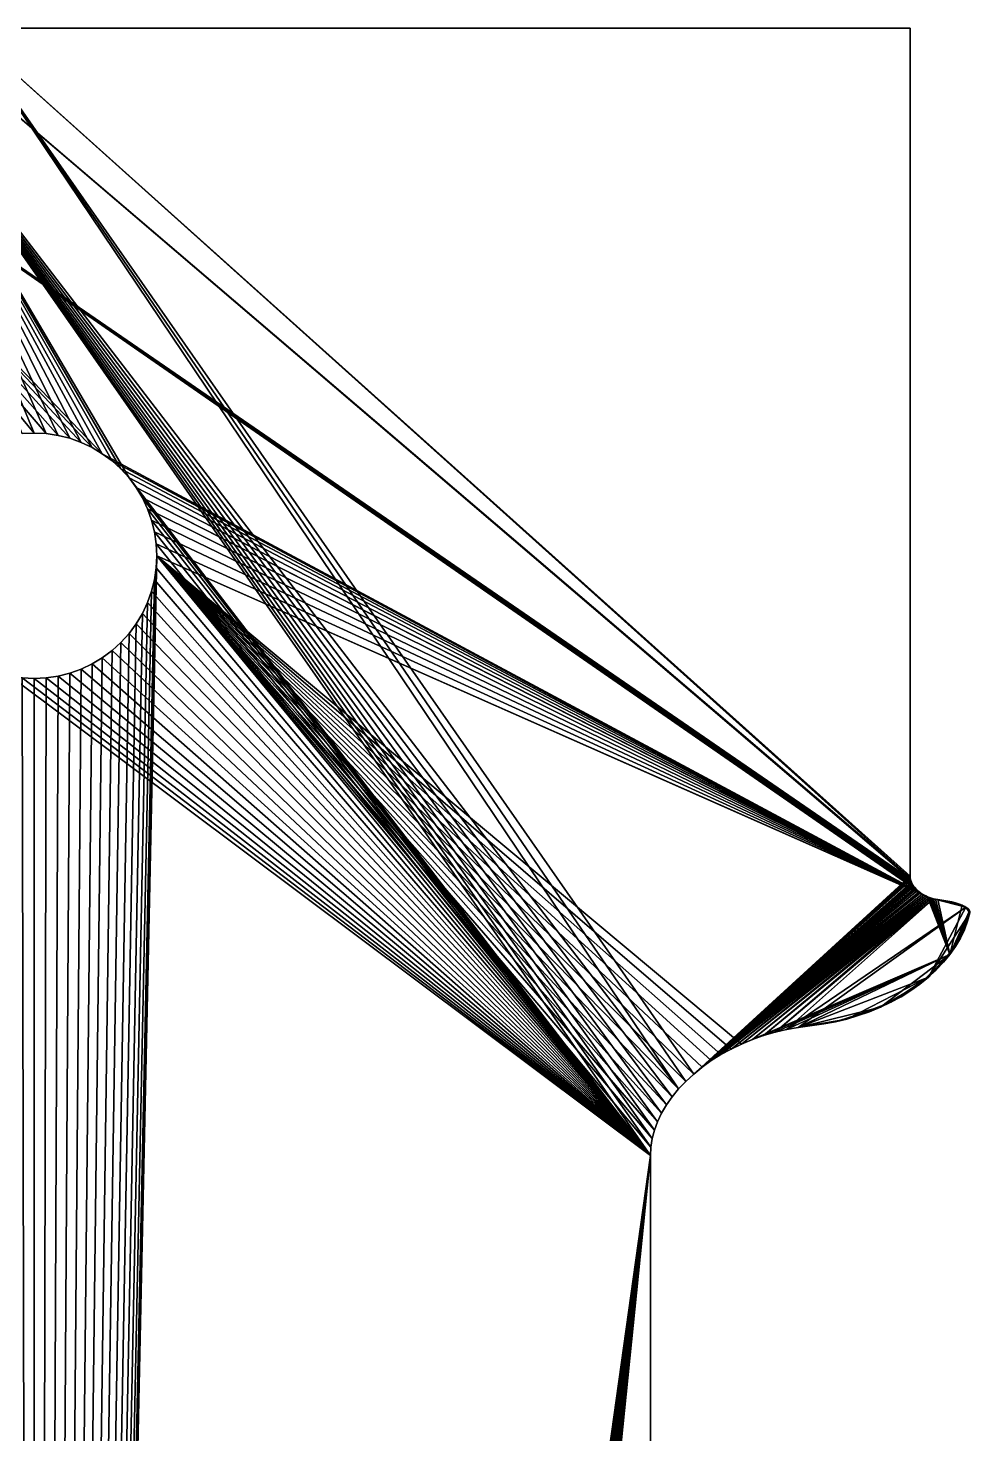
# Model space of a CAD drawing. Extents: x -56 to 56, y -42 to 42.
# Drawn here: x -49.77 to -38.27, y 25.21 to 42.4 of the extents above; entities that cross this region are included whole.
import ezdxf

# ---------------------------------------------------------------- set-up
doc = ezdxf.new("R2010")
doc.units = 0

msp = doc.modelspace()

# ---------------------------------------------------------------- linework, layer by layer
for points in [[(-38.991, 31.996, 16), (-51.139, 42.378, 16), (-53.352, 41.874, 16)], [(-51.718, 42.314, 13), (-50.554, 42.4, 13), (-41.826, 29.431, 13)], [(-51.718, 42.314, 13), (-41.826, 29.431, 13), (-41.904, 29.334, 13)], [(-51.718, 42.314, 13), (-41.904, 29.334, 13), (-41.974, 29.235, 13)], [(-51.718, 42.314, 13), (-41.974, 29.235, 13), (-42.033, 29.134, 13)], [(-51.718, 42.314, 13), (-42.033, 29.134, 13), (-42.082, 29.031, 13)], [(-51.718, 42.314, 13), (-42.082, 29.031, 13), (-42.121, 28.928, 13)], [(-51.718, 42.314, 13), (-42.121, 28.928, 13), (-42.148, 28.824, 13)], [(-51.718, 42.314, 13), (-42.148, 28.824, 13), (-42.165, 28.72, 13)], [(-51.718, 42.314, 13), (-42.165, 28.72, 13), (-42.17, 28.618, 13)], [(-49.7, 37.45, 13), (-49.847, 37.443, 13), (-51.718, 42.314, 13)], [(-49.553, 37.443, 13), (-49.7, 37.45, 13), (-51.718, 42.314, 13)], [(-49.407, 37.421, 13), (-49.553, 37.443, 13), (-51.718, 42.314, 13)], [(-49.265, 37.385, 13), (-49.407, 37.421, 13), (-51.718, 42.314, 13)], [(-49.126, 37.336, 13), (-49.265, 37.385, 13), (-51.718, 42.314, 13)], [(-48.993, 37.273, 13), (-49.126, 37.336, 13), (-51.718, 42.314, 13)], [(-48.867, 37.197, 13), (-48.993, 37.273, 13), (-51.718, 42.314, 13)], [(-48.748, 37.11, 13), (-48.867, 37.197, 13), (-51.718, 42.314, 13)], [(-48.639, 37.011, 13), (-48.748, 37.11, 13), (-51.718, 42.314, 13)], [(-48.54, 36.902, 13), (-48.639, 37.011, 13), (-51.718, 42.314, 13)], [(-48.54, 36.902, 13), (-51.718, 42.314, 13), (-42.17, 28.618, 13)], [(-38.994, 32.014, 16), (-50.554, 42.4, 16), (-51.139, 42.378, 16)], [(-38.991, 31.996, 16), (-38.994, 32.014, 16), (-51.139, 42.378, 16)], [(-38.995, 42.4, 13), (-50.554, 42.4, 13), (-50.554, 42.4, 16)], [(-38.995, 42.4, 13), (-50.554, 42.4, 16), (-38.995, 42.4, 16)], [(-50.554, 42.4, 13), (-38.995, 42.4, 13), (-38.995, 32.032, 13)], [(-50.554, 42.4, 13), (-38.995, 32.032, 13), (-41.641, 29.613, 13)], [(-50.554, 42.4, 13), (-41.641, 29.613, 13), (-41.738, 29.524, 13)], [(-50.554, 42.4, 13), (-41.738, 29.524, 13), (-41.826, 29.431, 13)], [(-38.995, 32.032, 16), (-38.995, 42.4, 16), (-50.554, 42.4, 16)], [(-38.994, 32.014, 16), (-38.995, 32.032, 16), (-50.554, 42.4, 16)], [(-38.995, 32.032, 16), (-38.995, 32.032, 13), (-38.995, 42.4, 13)], [(-38.995, 32.032, 16), (-38.995, 42.4, 13), (-38.995, 42.4, 16)], [(-38.986, 31.978, 16), (-38.991, 31.996, 16), (-53.352, 41.874, 16)], [(-38.98, 31.96, 16), (-38.986, 31.978, 16), (-53.352, 41.874, 16)], [(-38.972, 31.941, 16), (-38.98, 31.96, 16), (-53.352, 41.874, 16)], [(-53.352, 41.874, 16), (-49.847, 37.443, 16), (-49.7, 37.45, 16)], [(-38.962, 31.924, 16), (-38.972, 31.941, 16), (-53.352, 41.874, 16)], [(-38.95, 31.906, 16), (-38.962, 31.924, 16), (-53.352, 41.874, 16)], [(-53.352, 41.874, 16), (-49.7, 37.45, 16), (-49.553, 37.443, 16)], [(-53.352, 41.874, 16), (-49.553, 37.443, 16), (-49.407, 37.421, 16)], [(-38.936, 31.889, 16), (-38.95, 31.906, 16), (-53.352, 41.874, 16)], [(-38.922, 31.872, 16), (-38.936, 31.889, 16), (-53.352, 41.874, 16)], [(-53.352, 41.874, 16), (-49.407, 37.421, 16), (-49.265, 37.385, 16)], [(-53.352, 41.874, 16), (-49.265, 37.385, 16), (-49.126, 37.336, 16)], [(-38.905, 31.857, 16), (-38.922, 31.872, 16), (-53.352, 41.874, 16)], [(-38.887, 31.841, 16), (-38.905, 31.857, 16), (-53.352, 41.874, 16)], [(-53.352, 41.874, 16), (-49.126, 37.336, 16), (-48.993, 37.273, 16)], [(-53.352, 41.874, 16), (-48.993, 37.273, 16), (-48.867, 37.197, 16)], [(-38.868, 31.827, 16), (-38.887, 31.841, 16), (-53.352, 41.874, 16)], [(-38.868, 31.827, 16), (-53.352, 41.874, 16), (-48.867, 37.197, 16)], [(-56.15, 38.472, 16), (-49.847, -34.457, 16), (-49.7, -34.45, 16)], [(-50.947, 35.117, 16), (-56.15, 38.472, 16), (-49.7, -34.45, 16)], [(-49.7, 37.45, 13), (-49.7, 37.45, 16), (-49.847, 37.443, 16)], [(-49.7, 37.45, 13), (-49.847, 37.443, 16), (-49.847, 37.443, 13)], [(-49.7, 37.45, 16), (-49.7, 37.45, 13), (-49.553, 37.443, 13)], [(-49.7, 37.45, 16), (-49.553, 37.443, 13), (-49.553, 37.443, 16)], [(-49.553, 37.443, 16), (-49.553, 37.443, 13), (-49.407, 37.421, 13)], [(-49.553, 37.443, 16), (-49.407, 37.421, 13), (-49.407, 37.421, 16)], [(-49.407, 37.421, 16), (-49.407, 37.421, 13), (-49.265, 37.385, 13)], [(-49.407, 37.421, 16), (-49.265, 37.385, 13), (-49.265, 37.385, 16)], [(-49.265, 37.385, 16), (-49.265, 37.385, 13), (-49.126, 37.336, 13)], [(-49.265, 37.385, 16), (-49.126, 37.336, 13), (-49.126, 37.336, 16)], [(-49.126, 37.336, 16), (-49.126, 37.336, 13), (-48.993, 37.273, 13)], [(-49.126, 37.336, 16), (-48.993, 37.273, 13), (-48.993, 37.273, 16)], [(-48.993, 37.273, 16), (-48.993, 37.273, 13), (-48.867, 37.197, 13)], [(-48.993, 37.273, 16), (-48.867, 37.197, 13), (-48.867, 37.197, 16)], [(-48.867, 37.197, 16), (-48.867, 37.197, 13), (-48.748, 37.11, 13)], [(-48.867, 37.197, 16), (-48.748, 37.11, 13), (-48.748, 37.11, 16)], [(-38.868, 31.827, 16), (-48.867, 37.197, 16), (-48.748, 37.11, 16)], [(-48.748, 37.11, 16), (-48.748, 37.11, 13), (-48.639, 37.011, 13)], [(-48.748, 37.11, 16), (-48.639, 37.011, 13), (-48.639, 37.011, 16)], [(-38.848, 31.814, 16), (-38.868, 31.827, 16), (-48.748, 37.11, 16)], [(-38.848, 31.814, 16), (-48.748, 37.11, 16), (-48.639, 37.011, 16)], [(-48.639, 37.011, 16), (-48.639, 37.011, 13), (-48.54, 36.902, 13)], [(-48.639, 37.011, 16), (-48.54, 36.902, 13), (-48.54, 36.902, 16)], [(-38.827, 31.801, 16), (-38.848, 31.814, 16), (-48.639, 37.011, 16)], [(-38.827, 31.801, 16), (-48.639, 37.011, 16), (-48.54, 36.902, 16)], [(-48.54, 36.902, 16), (-48.54, 36.902, 13), (-48.453, 36.783, 13)], [(-48.54, 36.902, 16), (-48.453, 36.783, 13), (-48.453, 36.783, 16)], [(-48.453, 36.783, 13), (-48.54, 36.902, 13), (-42.17, 28.618, 13)], [(-38.827, 31.801, 16), (-48.54, 36.902, 16), (-48.453, 36.783, 16)], [(-48.453, 36.783, 16), (-48.453, 36.783, 13), (-48.377, 36.657, 13)], [(-48.453, 36.783, 16), (-48.377, 36.657, 13), (-48.377, 36.657, 16)], [(-48.377, 36.657, 13), (-48.453, 36.783, 13), (-42.17, 28.618, 13)], [(-38.827, 31.801, 16), (-48.453, 36.783, 16), (-48.377, 36.657, 16)], [(-48.377, 36.657, 16), (-48.377, 36.657, 13), (-48.314, 36.524, 13)], [(-48.377, 36.657, 16), (-48.314, 36.524, 13), (-48.314, 36.524, 16)], [(-48.314, 36.524, 13), (-48.377, 36.657, 13), (-42.17, 28.618, 13)], [(-38.805, 31.79, 16), (-38.827, 31.801, 16), (-48.377, 36.657, 16)], [(-38.805, 31.79, 16), (-48.377, 36.657, 16), (-48.314, 36.524, 16)], [(-48.314, 36.524, 16), (-48.314, 36.524, 13), (-48.265, 36.385, 13)], [(-48.314, 36.524, 16), (-48.265, 36.385, 13), (-48.265, 36.385, 16)], [(-48.265, 36.385, 13), (-48.314, 36.524, 13), (-42.17, 28.618, 13)], [(-38.805, 31.79, 16), (-48.314, 36.524, 16), (-48.265, 36.385, 16)], [(-48.265, 36.385, 16), (-48.265, 36.385, 13), (-48.229, 36.243, 13)], [(-48.265, 36.385, 16), (-48.229, 36.243, 13), (-48.229, 36.243, 16)], [(-48.229, 36.243, 13), (-48.265, 36.385, 13), (-42.17, 28.618, 13)], [(-38.805, 31.79, 16), (-48.265, 36.385, 16), (-48.229, 36.243, 16)], [(-48.229, 36.243, 16), (-48.229, 36.243, 13), (-48.207, 36.097, 13)], [(-48.229, 36.243, 16), (-48.207, 36.097, 13), (-48.207, 36.097, 16)], [(-48.207, 36.097, 13), (-48.229, 36.243, 13), (-42.17, 28.618, 13)], [(-38.805, 31.79, 16), (-48.229, 36.243, 16), (-48.207, 36.097, 16)], [(-48.207, 36.097, 16), (-48.207, 36.097, 13), (-48.2, 35.95, 13)], [(-48.207, 36.097, 16), (-48.2, 35.95, 13), (-48.2, 35.95, 16)], [(-48.2, 35.95, 13), (-48.207, 36.097, 13), (-42.17, 28.618, 13)], [(-38.805, 31.79, 16), (-48.207, 36.097, 16), (-48.2, 35.95, 16)], [(-48.2, 35.95, 16), (-48.207, 35.803, 16), (-49.7, -34.45, 16)], [(-42.17, 28.618, 16), (-48.2, 35.95, 16), (-49.7, -34.45, 16)], [(-48.2, 35.95, 16), (-48.2, 35.95, 13), (-48.207, 35.803, 13)], [(-48.2, 35.95, 16), (-48.207, 35.803, 13), (-48.207, 35.803, 16)], [(-48.207, 35.803, 13), (-48.2, 35.95, 13), (-42.17, 28.618, 13)], [(-38.782, 31.779, 16), (-38.805, 31.79, 16), (-48.2, 35.95, 16)], [(-41.056, 29.98, 16), (-38.782, 31.779, 16), (-48.2, 35.95, 16)], [(-41.184, 29.919, 16), (-41.056, 29.98, 16), (-48.2, 35.95, 16)], [(-41.308, 29.851, 16), (-41.184, 29.919, 16), (-48.2, 35.95, 16)], [(-41.426, 29.777, 16), (-41.308, 29.851, 16), (-48.2, 35.95, 16)], [(-41.537, 29.697, 16), (-41.426, 29.777, 16), (-48.2, 35.95, 16)], [(-41.641, 29.613, 16), (-41.537, 29.697, 16), (-48.2, 35.95, 16)], [(-41.738, 29.524, 16), (-41.641, 29.613, 16), (-48.2, 35.95, 16)], [(-41.826, 29.431, 16), (-41.738, 29.524, 16), (-48.2, 35.95, 16)], [(-41.904, 29.334, 16), (-41.826, 29.431, 16), (-48.2, 35.95, 16)], [(-41.974, 29.235, 16), (-41.904, 29.334, 16), (-48.2, 35.95, 16)], [(-42.033, 29.134, 16), (-41.974, 29.235, 16), (-48.2, 35.95, 16)], [(-42.082, 29.031, 16), (-42.033, 29.134, 16), (-48.2, 35.95, 16)], [(-42.121, 28.928, 16), (-42.082, 29.031, 16), (-48.2, 35.95, 16)], [(-42.148, 28.824, 16), (-42.121, 28.928, 16), (-48.2, 35.95, 16)], [(-42.165, 28.72, 16), (-42.148, 28.824, 16), (-48.2, 35.95, 16)], [(-42.17, 28.618, 16), (-42.165, 28.72, 16), (-48.2, 35.95, 16)], [(-48.207, 35.803, 16), (-48.229, 35.657, 16), (-49.7, -34.45, 16)], [(-48.207, 35.803, 16), (-48.207, 35.803, 13), (-48.229, 35.657, 13)], [(-48.207, 35.803, 16), (-48.229, 35.657, 13), (-48.229, 35.657, 16)], [(-48.229, 35.657, 13), (-48.207, 35.803, 13), (-42.17, 28.618, 13)], [(-48.229, 35.657, 16), (-48.265, 35.515, 16), (-49.7, -34.45, 16)], [(-48.229, 35.657, 16), (-48.229, 35.657, 13), (-48.265, 35.515, 13)], [(-48.229, 35.657, 16), (-48.265, 35.515, 13), (-48.265, 35.515, 16)], [(-48.265, 35.515, 13), (-48.229, 35.657, 13), (-42.17, 28.618, 13)], [(-48.265, 35.515, 16), (-48.314, 35.376, 16), (-49.7, -34.45, 16)], [(-48.265, 35.515, 16), (-48.265, 35.515, 13), (-48.314, 35.376, 13)], [(-48.265, 35.515, 16), (-48.314, 35.376, 13), (-48.314, 35.376, 16)], [(-48.314, 35.376, 13), (-48.265, 35.515, 13), (-42.17, 28.618, 13)], [(-48.314, 35.376, 16), (-48.377, 35.243, 16), (-49.7, -34.45, 16)], [(-48.377, 35.243, 16), (-48.453, 35.117, 16), (-49.7, -34.45, 16)], [(-48.377, 35.243, 16), (-48.377, 35.243, 13), (-48.453, 35.117, 13)], [(-48.377, 35.243, 16), (-48.453, 35.117, 13), (-48.453, 35.117, 16)], [(-48.453, 35.117, 13), (-48.377, 35.243, 13), (-42.17, 28.618, 13)], [(-48.314, 35.376, 16), (-48.314, 35.376, 13), (-48.377, 35.243, 13)], [(-48.314, 35.376, 16), (-48.377, 35.243, 13), (-48.377, 35.243, 16)], [(-48.377, 35.243, 13), (-48.314, 35.376, 13), (-42.17, 28.618, 13)], [(-50.859, 34.998, 16), (-50.947, 35.117, 16), (-49.7, -34.45, 16)], [(-48.453, 35.117, 16), (-48.54, 34.998, 16), (-49.7, -34.45, 16)], [(-48.453, 35.117, 16), (-48.453, 35.117, 13), (-48.54, 34.998, 13)], [(-48.453, 35.117, 16), (-48.54, 34.998, 13), (-48.54, 34.998, 16)], [(-48.54, 34.998, 13), (-48.453, 35.117, 13), (-42.17, 28.618, 13)], [(-50.761, 34.889, 16), (-50.859, 34.998, 16), (-49.7, -34.45, 16)], [(-50.652, 34.79, 16), (-50.761, 34.889, 16), (-49.7, -34.45, 16)], [(-48.54, 34.998, 16), (-48.639, 34.889, 16), (-49.7, -34.45, 16)], [(-48.639, 34.889, 16), (-48.748, 34.79, 16), (-49.7, -34.45, 16)], [(-48.639, 34.889, 16), (-48.639, 34.889, 13), (-48.748, 34.79, 13)], [(-48.639, 34.889, 16), (-48.748, 34.79, 13), (-48.748, 34.79, 16)], [(-48.748, 34.79, 13), (-48.639, 34.889, 13), (-42.17, 28.618, 13)], [(-48.54, 34.998, 16), (-48.54, 34.998, 13), (-48.639, 34.889, 13)], [(-48.54, 34.998, 16), (-48.639, 34.889, 13), (-48.639, 34.889, 16)], [(-48.639, 34.889, 13), (-48.54, 34.998, 13), (-42.17, 28.618, 13)], [(-50.533, 34.703, 16), (-50.652, 34.79, 16), (-49.7, -34.45, 16)], [(-48.748, 34.79, 16), (-48.867, 34.703, 16), (-49.7, -34.45, 16)], [(-48.748, 34.79, 16), (-48.748, 34.79, 13), (-48.867, 34.703, 13)], [(-48.748, 34.79, 16), (-48.867, 34.703, 13), (-48.867, 34.703, 16)], [(-48.867, 34.703, 13), (-48.748, 34.79, 13), (-42.17, 28.618, 13)], [(-50.407, 34.627, 16), (-50.533, 34.703, 16), (-49.7, -34.45, 16)], [(-50.274, 34.564, 16), (-50.407, 34.627, 16), (-49.7, -34.45, 16)], [(-50.135, 34.515, 16), (-50.274, 34.564, 16), (-49.7, -34.45, 16)], [(-48.867, 34.703, 16), (-48.993, 34.627, 16), (-49.7, -34.45, 16)], [(-48.993, 34.627, 16), (-49.126, 34.564, 16), (-49.7, -34.45, 16)], [(-49.126, 34.564, 16), (-49.265, 34.515, 16), (-49.7, -34.45, 16)], [(-49.126, 34.564, 16), (-49.126, 34.564, 13), (-49.265, 34.515, 13)], [(-49.126, 34.564, 16), (-49.265, 34.515, 13), (-49.265, 34.515, 16)], [(-49.265, 34.515, 13), (-49.126, 34.564, 13), (-42.17, 28.618, 13)], [(-48.993, 34.627, 16), (-48.993, 34.627, 13), (-49.126, 34.564, 13)], [(-48.993, 34.627, 16), (-49.126, 34.564, 13), (-49.126, 34.564, 16)], [(-49.126, 34.564, 13), (-48.993, 34.627, 13), (-42.17, 28.618, 13)], [(-48.867, 34.703, 16), (-48.867, 34.703, 13), (-48.993, 34.627, 13)], [(-48.867, 34.703, 16), (-48.993, 34.627, 13), (-48.993, 34.627, 16)], [(-48.993, 34.627, 13), (-48.867, 34.703, 13), (-42.17, 28.618, 13)], [(-49.993, 34.479, 13), (-42.17, 28.618, 13), (-51.193, -35.803, 13)], [(-49.993, 34.479, 16), (-50.135, 34.515, 16), (-49.7, -34.45, 16)], [(-49.993, 34.479, 13), (-49.847, 34.457, 13), (-42.17, 28.618, 13)], [(-49.847, 34.457, 16), (-49.993, 34.479, 16), (-49.7, -34.45, 16)], [(-49.7, 34.45, 16), (-49.7, 34.45, 13), (-49.847, 34.457, 13)], [(-49.7, 34.45, 16), (-49.847, 34.457, 13), (-49.847, 34.457, 16)], [(-49.847, 34.457, 13), (-49.7, 34.45, 13), (-42.17, 28.618, 13)], [(-49.7, 34.45, 16), (-49.847, 34.457, 16), (-49.7, -34.45, 16)], [(-49.265, 34.515, 16), (-49.407, 34.479, 16), (-49.7, -34.45, 16)], [(-49.407, 34.479, 16), (-49.553, 34.457, 16), (-49.7, -34.45, 16)], [(-49.553, 34.457, 16), (-49.553, 34.457, 13), (-49.7, 34.45, 13)], [(-49.553, 34.457, 16), (-49.7, 34.45, 13), (-49.7, 34.45, 16)], [(-49.7, 34.45, 13), (-49.553, 34.457, 13), (-42.17, 28.618, 13)], [(-49.553, 34.457, 16), (-49.7, 34.45, 16), (-49.7, -34.45, 16)], [(-49.407, 34.479, 16), (-49.407, 34.479, 13), (-49.553, 34.457, 13)], [(-49.407, 34.479, 16), (-49.553, 34.457, 13), (-49.553, 34.457, 16)], [(-49.553, 34.457, 13), (-49.407, 34.479, 13), (-42.17, 28.618, 13)], [(-49.265, 34.515, 16), (-49.265, 34.515, 13), (-49.407, 34.479, 13)], [(-49.265, 34.515, 16), (-49.407, 34.479, 13), (-49.407, 34.479, 16)], [(-49.407, 34.479, 13), (-49.265, 34.515, 13), (-42.17, 28.618, 13)], [(-38.995, 32.032, 13), (-38.994, 32.014, 13), (-41.641, 29.613, 13)], [(-38.994, 32.014, 13), (-38.991, 31.996, 13), (-41.641, 29.613, 13)], [(-38.991, 31.996, 13), (-38.986, 31.978, 13), (-41.641, 29.613, 13)], [(-38.986, 31.978, 13), (-38.98, 31.96, 13), (-41.641, 29.613, 13)], [(-38.995, 32.032, 13), (-38.995, 32.032, 16), (-38.994, 32.014, 16)], [(-38.995, 32.032, 13), (-38.994, 32.014, 16), (-38.994, 32.014, 13)], [(-38.991, 31.996, 16), (-38.991, 31.996, 13), (-38.994, 32.014, 13)], [(-38.991, 31.996, 16), (-38.994, 32.014, 13), (-38.994, 32.014, 16)], [(-38.986, 31.978, 16), (-38.986, 31.978, 13), (-38.991, 31.996, 13)], [(-38.986, 31.978, 16), (-38.991, 31.996, 13), (-38.991, 31.996, 16)], [(-38.98, 31.96, 16), (-38.98, 31.96, 13), (-38.986, 31.978, 13)], [(-38.98, 31.96, 16), (-38.986, 31.978, 13), (-38.986, 31.978, 16)], [(-38.98, 31.96, 13), (-38.972, 31.941, 13), (-41.641, 29.613, 13)], [(-38.972, 31.941, 13), (-38.962, 31.924, 13), (-41.641, 29.613, 13)], [(-38.962, 31.924, 13), (-38.95, 31.906, 13), (-41.641, 29.613, 13)], [(-38.95, 31.906, 13), (-38.936, 31.889, 13), (-41.641, 29.613, 13)], [(-38.936, 31.889, 13), (-38.922, 31.872, 13), (-41.641, 29.613, 13)], [(-38.922, 31.872, 13), (-41.537, 29.697, 13), (-41.641, 29.613, 13)], [(-38.922, 31.872, 13), (-38.905, 31.857, 13), (-41.537, 29.697, 13)], [(-38.905, 31.857, 13), (-38.887, 31.841, 13), (-41.537, 29.697, 13)], [(-38.887, 31.841, 13), (-38.868, 31.827, 13), (-41.537, 29.697, 13)], [(-38.868, 31.827, 13), (-41.426, 29.777, 13), (-41.537, 29.697, 13)], [(-38.868, 31.827, 13), (-38.848, 31.814, 13), (-41.426, 29.777, 13)], [(-38.848, 31.814, 13), (-41.308, 29.851, 13), (-41.426, 29.777, 13)], [(-38.848, 31.814, 13), (-38.827, 31.801, 13), (-41.308, 29.851, 13)], [(-38.827, 31.801, 13), (-41.184, 29.919, 13), (-41.308, 29.851, 13)], [(-38.827, 31.801, 13), (-38.805, 31.79, 13), (-41.184, 29.919, 13)], [(-38.972, 31.941, 16), (-38.972, 31.941, 13), (-38.98, 31.96, 13)], [(-38.972, 31.941, 16), (-38.98, 31.96, 13), (-38.98, 31.96, 16)], [(-38.962, 31.924, 16), (-38.962, 31.924, 13), (-38.972, 31.941, 13)], [(-38.962, 31.924, 16), (-38.972, 31.941, 13), (-38.972, 31.941, 16)], [(-38.95, 31.906, 16), (-38.95, 31.906, 13), (-38.962, 31.924, 13)], [(-38.95, 31.906, 16), (-38.962, 31.924, 13), (-38.962, 31.924, 16)], [(-38.936, 31.889, 16), (-38.936, 31.889, 13), (-38.95, 31.906, 13)], [(-38.936, 31.889, 16), (-38.95, 31.906, 13), (-38.95, 31.906, 16)], [(-38.922, 31.872, 16), (-38.922, 31.872, 13), (-38.936, 31.889, 13)], [(-38.922, 31.872, 16), (-38.936, 31.889, 13), (-38.936, 31.889, 16)], [(-38.905, 31.857, 16), (-38.905, 31.857, 13), (-38.922, 31.872, 13)], [(-38.905, 31.857, 16), (-38.922, 31.872, 13), (-38.922, 31.872, 16)], [(-38.887, 31.841, 16), (-38.887, 31.841, 13), (-38.905, 31.857, 13)], [(-38.887, 31.841, 16), (-38.905, 31.857, 13), (-38.905, 31.857, 16)], [(-38.868, 31.827, 16), (-38.868, 31.827, 13), (-38.887, 31.841, 13)], [(-38.868, 31.827, 16), (-38.887, 31.841, 13), (-38.887, 31.841, 16)], [(-38.848, 31.814, 13), (-38.868, 31.827, 13), (-38.868, 31.827, 16)], [(-38.848, 31.814, 13), (-38.868, 31.827, 16), (-38.848, 31.814, 16)], [(-38.827, 31.801, 13), (-38.848, 31.814, 13), (-38.848, 31.814, 16)], [(-38.827, 31.801, 13), (-38.848, 31.814, 16), (-38.827, 31.801, 16)], [(-38.805, 31.79, 13), (-38.827, 31.801, 13), (-38.827, 31.801, 16)], [(-38.805, 31.79, 13), (-38.827, 31.801, 16), (-38.805, 31.79, 16)], [(-38.805, 31.79, 13), (-41.056, 29.98, 13), (-41.184, 29.919, 13)], [(-38.805, 31.79, 13), (-38.782, 31.779, 13), (-41.056, 29.98, 13)], [(-38.782, 31.779, 13), (-38.51, 31.075, 13), (-41.056, 29.98, 13)], [(-41.056, 29.98, 16), (-40.922, 30.035, 16), (-38.782, 31.779, 16)], [(-40.922, 30.035, 16), (-38.758, 31.77, 16), (-38.782, 31.779, 16)], [(-40.922, 30.035, 16), (-40.786, 30.083, 16), (-38.758, 31.77, 16)], [(-40.786, 30.083, 16), (-38.734, 31.762, 16), (-38.758, 31.77, 16)], [(-40.786, 30.083, 16), (-40.647, 30.124, 16), (-38.734, 31.762, 16)], [(-40.647, 30.124, 16), (-38.709, 31.755, 16), (-38.734, 31.762, 16)], [(-40.647, 30.124, 16), (-40.506, 30.157, 16), (-38.709, 31.755, 16)], [(-40.506, 30.157, 16), (-38.315, 31.652, 16), (-38.709, 31.755, 16)], [(-40.506, 30.157, 16), (-40.364, 30.182, 16), (-38.315, 31.652, 16)], [(-40.364, 30.182, 16), (-38.773, 30.797, 16), (-38.315, 31.652, 16)], [(-38.782, 31.779, 13), (-38.805, 31.79, 13), (-38.805, 31.79, 16)], [(-38.782, 31.779, 13), (-38.805, 31.79, 16), (-38.782, 31.779, 16)], [(-38.758, 31.77, 13), (-38.782, 31.779, 13), (-38.782, 31.779, 16)], [(-38.758, 31.77, 13), (-38.782, 31.779, 16), (-38.758, 31.77, 16)], [(-38.782, 31.779, 13), (-38.758, 31.77, 13), (-38.51, 31.075, 13)], [(-38.773, 30.797, 16), (-38.266, 31.586, 16), (-38.315, 31.652, 16)], [(-38.734, 31.762, 13), (-38.758, 31.77, 13), (-38.758, 31.77, 16)], [(-38.734, 31.762, 13), (-38.758, 31.77, 16), (-38.734, 31.762, 16)], [(-38.758, 31.77, 13), (-38.734, 31.762, 13), (-38.51, 31.075, 13)], [(-38.709, 31.755, 13), (-38.734, 31.762, 13), (-38.734, 31.762, 16)], [(-38.709, 31.755, 13), (-38.734, 31.762, 16), (-38.709, 31.755, 16)], [(-38.734, 31.762, 13), (-38.709, 31.755, 13), (-38.51, 31.075, 13)], [(-38.684, 31.75, 13), (-38.709, 31.755, 13), (-38.709, 31.755, 16)], [(-38.684, 31.75, 13), (-38.709, 31.755, 16), (-38.684, 31.75, 16)], [(-38.709, 31.755, 13), (-38.684, 31.75, 13), (-38.51, 31.075, 13)], [(-38.315, 31.652, 16), (-38.684, 31.75, 16), (-38.709, 31.755, 16)], [(-38.659, 31.746, 13), (-38.684, 31.75, 13), (-38.684, 31.75, 16)], [(-38.659, 31.746, 13), (-38.684, 31.75, 16), (-38.659, 31.746, 16)], [(-38.684, 31.75, 13), (-38.659, 31.746, 13), (-38.51, 31.075, 13)], [(-38.315, 31.652, 16), (-38.659, 31.746, 16), (-38.684, 31.75, 16)], [(-38.586, 31.736, 13), (-38.659, 31.746, 13), (-38.659, 31.746, 16)], [(-38.586, 31.736, 13), (-38.659, 31.746, 16), (-38.586, 31.736, 16)], [(-38.659, 31.746, 13), (-38.586, 31.736, 13), (-38.536, 31.728, 13)], [(-38.659, 31.746, 13), (-38.536, 31.728, 13), (-38.362, 31.677, 13)], [(-38.659, 31.746, 13), (-38.362, 31.677, 13), (-38.51, 31.075, 13)], [(-38.561, 31.732, 16), (-38.586, 31.736, 16), (-38.659, 31.746, 16)], [(-38.464, 31.712, 16), (-38.561, 31.732, 16), (-38.659, 31.746, 16)], [(-38.315, 31.652, 16), (-38.464, 31.712, 16), (-38.659, 31.746, 16)], [(-38.586, 31.736, 16), (-38.561, 31.732, 16), (-38.561, 31.732, 13)], [(-38.586, 31.736, 16), (-38.561, 31.732, 13), (-38.586, 31.736, 13)], [(-38.586, 31.736, 13), (-38.561, 31.732, 13), (-38.536, 31.728, 13)], [(-38.536, 31.728, 13), (-38.561, 31.732, 13), (-38.561, 31.732, 16)], [(-38.536, 31.728, 13), (-38.561, 31.732, 16), (-38.536, 31.728, 16)], [(-38.511, 31.723, 16), (-38.536, 31.728, 16), (-38.561, 31.732, 16)], [(-38.464, 31.712, 16), (-38.511, 31.723, 16), (-38.561, 31.732, 16)], [(-38.511, 31.723, 13), (-38.536, 31.728, 13), (-38.536, 31.728, 16)], [(-38.511, 31.723, 13), (-38.536, 31.728, 16), (-38.511, 31.723, 16)], [(-38.536, 31.728, 13), (-38.511, 31.723, 13), (-38.487, 31.718, 13)], [(-38.536, 31.728, 13), (-38.487, 31.718, 13), (-38.442, 31.705, 13)], [(-38.536, 31.728, 13), (-38.442, 31.705, 13), (-38.362, 31.677, 13)], [(-38.487, 31.718, 13), (-38.511, 31.723, 13), (-38.511, 31.723, 16)], [(-38.487, 31.718, 13), (-38.511, 31.723, 16), (-38.487, 31.718, 16)], [(-38.464, 31.712, 16), (-38.487, 31.718, 16), (-38.511, 31.723, 16)], [(-38.362, 31.677, 13), (-38.271, 31.61, 13), (-38.51, 31.075, 13)], [(-38.464, 31.712, 13), (-38.487, 31.718, 13), (-38.487, 31.718, 16)], [(-38.464, 31.712, 13), (-38.487, 31.718, 16), (-38.464, 31.712, 16)], [(-38.487, 31.718, 13), (-38.464, 31.712, 13), (-38.442, 31.705, 13)], [(-38.442, 31.705, 13), (-38.464, 31.712, 13), (-38.464, 31.712, 16)], [(-38.442, 31.705, 13), (-38.464, 31.712, 16), (-38.442, 31.705, 16)], [(-38.42, 31.699, 16), (-38.442, 31.705, 16), (-38.464, 31.712, 16)], [(-38.38, 31.684, 16), (-38.42, 31.699, 16), (-38.464, 31.712, 16)], [(-38.315, 31.652, 16), (-38.38, 31.684, 16), (-38.464, 31.712, 16)], [(-38.42, 31.699, 13), (-38.442, 31.705, 13), (-38.442, 31.705, 16)], [(-38.42, 31.699, 13), (-38.442, 31.705, 16), (-38.42, 31.699, 16)], [(-38.442, 31.705, 13), (-38.42, 31.699, 13), (-38.399, 31.692, 13)], [(-38.442, 31.705, 13), (-38.399, 31.692, 13), (-38.362, 31.677, 13)], [(-38.399, 31.692, 13), (-38.42, 31.699, 13), (-38.42, 31.699, 16)], [(-38.399, 31.692, 13), (-38.42, 31.699, 16), (-38.399, 31.692, 16)], [(-38.38, 31.684, 16), (-38.399, 31.692, 16), (-38.42, 31.699, 16)], [(-38.38, 31.684, 13), (-38.399, 31.692, 13), (-38.399, 31.692, 16)], [(-38.38, 31.684, 13), (-38.399, 31.692, 16), (-38.38, 31.684, 16)], [(-38.399, 31.692, 13), (-38.38, 31.684, 13), (-38.362, 31.677, 13)], [(-38.362, 31.677, 13), (-38.38, 31.684, 13), (-38.38, 31.684, 16)], [(-38.362, 31.677, 13), (-38.38, 31.684, 16), (-38.362, 31.677, 16)], [(-38.345, 31.669, 16), (-38.362, 31.677, 16), (-38.38, 31.684, 16)], [(-38.315, 31.652, 16), (-38.345, 31.669, 16), (-38.38, 31.684, 16)], [(-38.345, 31.669, 13), (-38.362, 31.677, 13), (-38.362, 31.677, 16)], [(-38.345, 31.669, 13), (-38.362, 31.677, 16), (-38.345, 31.669, 16)], [(-38.362, 31.677, 13), (-38.345, 31.669, 13), (-38.329, 31.661, 13)], [(-38.362, 31.677, 13), (-38.329, 31.661, 13), (-38.303, 31.644, 13)], [(-38.362, 31.677, 13), (-38.303, 31.644, 13), (-38.271, 31.61, 13)], [(-38.329, 31.661, 13), (-38.345, 31.669, 13), (-38.345, 31.669, 16)], [(-38.329, 31.661, 13), (-38.345, 31.669, 16), (-38.329, 31.661, 16)], [(-38.315, 31.652, 16), (-38.329, 31.661, 16), (-38.345, 31.669, 16)], [(-38.315, 31.652, 13), (-38.329, 31.661, 13), (-38.329, 31.661, 16)], [(-38.315, 31.652, 13), (-38.329, 31.661, 16), (-38.315, 31.652, 16)], [(-38.329, 31.661, 13), (-38.315, 31.652, 13), (-38.303, 31.644, 13)], [(-38.303, 31.644, 13), (-38.315, 31.652, 13), (-38.315, 31.652, 16)], [(-38.303, 31.644, 13), (-38.315, 31.652, 16), (-38.303, 31.644, 16)], [(-38.292, 31.636, 16), (-38.303, 31.644, 16), (-38.315, 31.652, 16)], [(-38.276, 31.619, 16), (-38.292, 31.636, 16), (-38.315, 31.652, 16)], [(-38.266, 31.586, 16), (-38.276, 31.619, 16), (-38.315, 31.652, 16)], [(-38.292, 31.636, 16), (-38.292, 31.636, 13), (-38.303, 31.644, 13)], [(-38.292, 31.636, 16), (-38.303, 31.644, 13), (-38.303, 31.644, 16)], [(-38.303, 31.644, 13), (-38.292, 31.636, 13), (-38.283, 31.627, 13)], [(-38.303, 31.644, 13), (-38.283, 31.627, 13), (-38.271, 31.61, 13)], [(-38.283, 31.627, 16), (-38.283, 31.627, 13), (-38.292, 31.636, 13)], [(-38.283, 31.627, 16), (-38.292, 31.636, 13), (-38.292, 31.636, 16)], [(-38.276, 31.619, 16), (-38.283, 31.627, 16), (-38.292, 31.636, 16)], [(-38.276, 31.619, 16), (-38.276, 31.619, 13), (-38.283, 31.627, 13)], [(-38.276, 31.619, 16), (-38.283, 31.627, 13), (-38.283, 31.627, 16)], [(-38.283, 31.627, 13), (-38.276, 31.619, 13), (-38.271, 31.61, 13)], [(-38.773, 30.797, 16), (-38.441, 31.174, 16), (-38.266, 31.586, 16)], [(-38.271, 31.61, 13), (-38.294, 31.482, 13), (-38.51, 31.075, 13)], [(-38.294, 31.482, 13), (-38.382, 31.276, 13), (-38.51, 31.075, 13)], [(-38.441, 31.174, 16), (-38.332, 31.378, 16), (-38.266, 31.586, 16)], [(-38.294, 31.482, 13), (-38.332, 31.378, 13), (-38.382, 31.276, 13)], [(-38.332, 31.378, 16), (-38.294, 31.482, 16), (-38.266, 31.586, 16)], [(-38.332, 31.378, 16), (-38.332, 31.378, 13), (-38.294, 31.482, 13)], [(-38.332, 31.378, 16), (-38.294, 31.482, 13), (-38.294, 31.482, 16)], [(-38.271, 31.61, 13), (-38.266, 31.594, 13), (-38.294, 31.482, 13)], [(-38.266, 31.594, 13), (-38.266, 31.586, 13), (-38.294, 31.482, 13)], [(-38.294, 31.482, 16), (-38.294, 31.482, 13), (-38.266, 31.586, 13)], [(-38.294, 31.482, 16), (-38.266, 31.586, 13), (-38.266, 31.586, 16)], [(-38.271, 31.61, 16), (-38.271, 31.61, 13), (-38.276, 31.619, 13)], [(-38.271, 31.61, 16), (-38.276, 31.619, 13), (-38.276, 31.619, 16)], [(-38.268, 31.602, 16), (-38.271, 31.61, 16), (-38.276, 31.619, 16)], [(-38.266, 31.586, 16), (-38.268, 31.602, 16), (-38.276, 31.619, 16)], [(-38.268, 31.602, 16), (-38.268, 31.602, 13), (-38.271, 31.61, 13)], [(-38.268, 31.602, 16), (-38.271, 31.61, 13), (-38.271, 31.61, 16)], [(-38.271, 31.61, 13), (-38.268, 31.602, 13), (-38.266, 31.594, 13)], [(-38.266, 31.594, 16), (-38.266, 31.594, 13), (-38.268, 31.602, 13)], [(-38.266, 31.594, 16), (-38.268, 31.602, 13), (-38.268, 31.602, 16)], [(-38.266, 31.586, 16), (-38.266, 31.594, 16), (-38.268, 31.602, 16)], [(-38.266, 31.586, 16), (-38.266, 31.586, 13), (-38.266, 31.594, 13)], [(-38.266, 31.586, 16), (-38.266, 31.594, 13), (-38.266, 31.594, 16)], [(-38.441, 31.174, 16), (-38.382, 31.276, 16), (-38.332, 31.378, 16)], [(-38.382, 31.276, 16), (-38.382, 31.276, 13), (-38.332, 31.378, 13)], [(-38.382, 31.276, 16), (-38.332, 31.378, 13), (-38.332, 31.378, 16)], [(-38.773, 30.797, 16), (-38.589, 30.979, 16), (-38.441, 31.174, 16)], [(-38.589, 30.979, 16), (-38.51, 31.075, 16), (-38.441, 31.174, 16)], [(-38.382, 31.276, 13), (-38.441, 31.174, 13), (-38.51, 31.075, 13)], [(-38.51, 31.075, 16), (-38.51, 31.075, 13), (-38.441, 31.174, 13)], [(-38.51, 31.075, 16), (-38.441, 31.174, 13), (-38.441, 31.174, 16)], [(-38.441, 31.174, 16), (-38.441, 31.174, 13), (-38.382, 31.276, 13)], [(-38.441, 31.174, 16), (-38.382, 31.276, 13), (-38.382, 31.276, 16)], [(-38.51, 31.075, 13), (-40.922, 30.035, 13), (-41.056, 29.98, 13)], [(-38.51, 31.075, 13), (-40.786, 30.083, 13), (-40.922, 30.035, 13)], [(-38.51, 31.075, 13), (-40.647, 30.124, 13), (-40.786, 30.083, 13)], [(-38.51, 31.075, 13), (-40.506, 30.157, 13), (-40.647, 30.124, 13)], [(-38.51, 31.075, 13), (-40.364, 30.182, 13), (-40.506, 30.157, 13)], [(-38.51, 31.075, 13), (-39.359, 30.429, 13), (-40.364, 30.182, 13)], [(-38.51, 31.075, 13), (-38.877, 30.713, 13), (-39.359, 30.429, 13)], [(-38.51, 31.075, 13), (-38.677, 30.886, 13), (-38.877, 30.713, 13)], [(-38.773, 30.797, 16), (-38.677, 30.886, 16), (-38.589, 30.979, 16)], [(-38.51, 31.075, 13), (-38.589, 30.979, 13), (-38.677, 30.886, 13)], [(-38.677, 30.886, 16), (-38.677, 30.886, 13), (-38.589, 30.979, 13)], [(-38.677, 30.886, 16), (-38.589, 30.979, 13), (-38.589, 30.979, 16)], [(-38.589, 30.979, 16), (-38.589, 30.979, 13), (-38.51, 31.075, 13)], [(-38.589, 30.979, 16), (-38.51, 31.075, 13), (-38.51, 31.075, 16)], [(-40.364, 30.182, 16), (-39.768, 30.286, 16), (-38.773, 30.797, 16)], [(-39.768, 30.286, 16), (-39.23, 30.491, 16), (-38.773, 30.797, 16)], [(-39.23, 30.491, 16), (-38.989, 30.633, 16), (-38.773, 30.797, 16)], [(-38.989, 30.633, 16), (-38.877, 30.713, 16), (-38.773, 30.797, 16)], [(-38.677, 30.886, 13), (-38.773, 30.797, 13), (-38.877, 30.713, 13)], [(-38.877, 30.713, 16), (-38.877, 30.713, 13), (-38.773, 30.797, 13)], [(-38.877, 30.713, 16), (-38.773, 30.797, 13), (-38.773, 30.797, 16)], [(-38.773, 30.797, 16), (-38.773, 30.797, 13), (-38.677, 30.886, 13)], [(-38.773, 30.797, 16), (-38.677, 30.886, 13), (-38.677, 30.886, 16)], [(-38.877, 30.713, 13), (-39.107, 30.559, 13), (-39.359, 30.429, 13)], [(-39.23, 30.491, 16), (-39.107, 30.559, 16), (-38.989, 30.633, 16)], [(-38.877, 30.713, 13), (-38.989, 30.633, 13), (-39.107, 30.559, 13)], [(-39.107, 30.559, 16), (-39.107, 30.559, 13), (-38.989, 30.633, 13)], [(-39.107, 30.559, 16), (-38.989, 30.633, 13), (-38.989, 30.633, 16)], [(-38.989, 30.633, 16), (-38.989, 30.633, 13), (-38.877, 30.713, 13)], [(-38.989, 30.633, 16), (-38.877, 30.713, 13), (-38.877, 30.713, 16)], [(-39.359, 30.429, 13), (-39.909, 30.253, 13), (-40.364, 30.182, 13)], [(-39.359, 30.429, 13), (-39.629, 30.327, 13), (-39.909, 30.253, 13)], [(-39.768, 30.286, 16), (-39.492, 30.374, 16), (-39.23, 30.491, 16)], [(-39.359, 30.429, 13), (-39.492, 30.374, 13), (-39.629, 30.327, 13)], [(-39.492, 30.374, 16), (-39.359, 30.429, 16), (-39.23, 30.491, 16)], [(-39.492, 30.374, 16), (-39.492, 30.374, 13), (-39.359, 30.429, 13)], [(-39.492, 30.374, 16), (-39.359, 30.429, 13), (-39.359, 30.429, 16)], [(-39.107, 30.559, 13), (-39.23, 30.491, 13), (-39.359, 30.429, 13)], [(-39.359, 30.429, 16), (-39.359, 30.429, 13), (-39.23, 30.491, 13)], [(-39.359, 30.429, 16), (-39.23, 30.491, 13), (-39.23, 30.491, 16)], [(-39.23, 30.491, 16), (-39.23, 30.491, 13), (-39.107, 30.559, 13)], [(-39.23, 30.491, 16), (-39.107, 30.559, 13), (-39.107, 30.559, 16)], [(-40.364, 30.182, 16), (-40.05, 30.228, 16), (-39.768, 30.286, 16)], [(-39.909, 30.253, 13), (-40.05, 30.228, 13), (-40.364, 30.182, 13)], [(-40.05, 30.228, 16), (-39.909, 30.253, 16), (-39.768, 30.286, 16)], [(-40.05, 30.228, 16), (-40.05, 30.228, 13), (-39.909, 30.253, 13)], [(-40.05, 30.228, 16), (-39.909, 30.253, 13), (-39.909, 30.253, 16)], [(-39.629, 30.327, 13), (-39.768, 30.286, 13), (-39.909, 30.253, 13)], [(-39.909, 30.253, 16), (-39.909, 30.253, 13), (-39.768, 30.286, 13)], [(-39.909, 30.253, 16), (-39.768, 30.286, 13), (-39.768, 30.286, 16)], [(-39.768, 30.286, 16), (-39.629, 30.327, 16), (-39.492, 30.374, 16)], [(-39.768, 30.286, 16), (-39.768, 30.286, 13), (-39.629, 30.327, 13)], [(-39.768, 30.286, 16), (-39.629, 30.327, 13), (-39.629, 30.327, 16)], [(-39.629, 30.327, 16), (-39.629, 30.327, 13), (-39.492, 30.374, 13)], [(-39.629, 30.327, 16), (-39.492, 30.374, 13), (-39.492, 30.374, 16)], [(-40.922, 30.035, 16), (-40.922, 30.035, 13), (-40.786, 30.083, 13)], [(-40.922, 30.035, 16), (-40.786, 30.083, 13), (-40.786, 30.083, 16)], [(-40.786, 30.083, 16), (-40.786, 30.083, 13), (-40.647, 30.124, 13)], [(-40.786, 30.083, 16), (-40.647, 30.124, 13), (-40.647, 30.124, 16)], [(-40.647, 30.124, 16), (-40.647, 30.124, 13), (-40.506, 30.157, 13)], [(-40.647, 30.124, 16), (-40.506, 30.157, 13), (-40.506, 30.157, 16)], [(-40.364, 30.182, 13), (-40.364, 30.182, 16), (-40.506, 30.157, 16)], [(-40.364, 30.182, 13), (-40.506, 30.157, 16), (-40.506, 30.157, 13)], [(-40.364, 30.182, 16), (-40.364, 30.182, 13), (-40.05, 30.228, 13)], [(-40.364, 30.182, 16), (-40.05, 30.228, 13), (-40.05, 30.228, 16)], [(-41.308, 29.851, 16), (-41.308, 29.851, 13), (-41.184, 29.919, 13)], [(-41.308, 29.851, 16), (-41.184, 29.919, 13), (-41.184, 29.919, 16)], [(-41.184, 29.919, 16), (-41.056, 29.98, 13), (-41.056, 29.98, 16)], [(-41.184, 29.919, 16), (-41.184, 29.919, 13), (-41.056, 29.98, 13)], [(-41.056, 29.98, 16), (-41.056, 29.98, 13), (-40.922, 30.035, 13)], [(-41.056, 29.98, 16), (-40.922, 30.035, 13), (-40.922, 30.035, 16)], [(-41.537, 29.697, 16), (-41.537, 29.697, 13), (-41.426, 29.777, 13)], [(-41.537, 29.697, 16), (-41.426, 29.777, 13), (-41.426, 29.777, 16)], [(-41.426, 29.777, 16), (-41.426, 29.777, 13), (-41.308, 29.851, 13)], [(-41.426, 29.777, 16), (-41.308, 29.851, 13), (-41.308, 29.851, 16)], [(-41.738, 29.524, 16), (-41.738, 29.524, 13), (-41.641, 29.613, 13)], [(-41.738, 29.524, 16), (-41.641, 29.613, 13), (-41.641, 29.613, 16)], [(-41.641, 29.613, 16), (-41.641, 29.613, 13), (-41.537, 29.697, 13)], [(-41.641, 29.613, 16), (-41.537, 29.697, 13), (-41.537, 29.697, 16)], [(-41.904, 29.334, 16), (-41.904, 29.334, 13), (-41.826, 29.431, 13)], [(-41.904, 29.334, 16), (-41.826, 29.431, 13), (-41.826, 29.431, 16)], [(-41.826, 29.431, 16), (-41.826, 29.431, 13), (-41.738, 29.524, 13)], [(-41.826, 29.431, 16), (-41.738, 29.524, 13), (-41.738, 29.524, 16)], [(-42.033, 29.134, 16), (-42.033, 29.134, 13), (-41.974, 29.235, 13)], [(-42.033, 29.134, 16), (-41.974, 29.235, 13), (-41.974, 29.235, 16)], [(-41.974, 29.235, 16), (-41.974, 29.235, 13), (-41.904, 29.334, 13)], [(-41.974, 29.235, 16), (-41.904, 29.334, 13), (-41.904, 29.334, 16)], [(-42.082, 29.031, 16), (-42.082, 29.031, 13), (-42.033, 29.134, 13)], [(-42.082, 29.031, 16), (-42.033, 29.134, 13), (-42.033, 29.134, 16)], [(-42.148, 28.824, 16), (-42.148, 28.824, 13), (-42.121, 28.928, 13)], [(-42.148, 28.824, 16), (-42.121, 28.928, 13), (-42.121, 28.928, 16)], [(-42.121, 28.928, 16), (-42.121, 28.928, 13), (-42.082, 29.031, 13)], [(-42.121, 28.928, 16), (-42.082, 29.031, 13), (-42.082, 29.031, 16)], [(-42.17, 28.618, 16), (-42.17, 28.618, 13), (-42.165, 28.72, 13)], [(-42.17, 28.618, 16), (-42.165, 28.72, 13), (-42.165, 28.72, 16)], [(-42.165, 28.72, 16), (-42.165, 28.72, 13), (-42.148, 28.824, 13)], [(-42.165, 28.72, 16), (-42.148, 28.824, 13), (-42.148, 28.824, 16)], [(-42.17, 28.618, 13), (-51.171, -35.657, 13), (-51.193, -35.803, 13)], [(-42.17, 28.618, 13), (-51.135, -35.515, 13), (-51.171, -35.657, 13)], [(-42.17, 28.618, 13), (-51.086, -35.376, 13), (-51.135, -35.515, 13)], [(-42.17, 28.618, 13), (-51.023, -35.243, 13), (-51.086, -35.376, 13)], [(-42.17, 28.618, 13), (-50.947, -35.117, 13), (-51.023, -35.243, 13)], [(-42.17, 28.618, 13), (-50.859, -34.998, 13), (-50.947, -35.117, 13)], [(-42.17, 28.618, 13), (-50.761, -34.889, 13), (-50.859, -34.998, 13)], [(-42.17, 28.618, 13), (-50.652, -34.79, 13), (-50.761, -34.889, 13)], [(-42.17, 28.618, 13), (-50.533, -34.703, 13), (-50.652, -34.79, 13)], [(-42.17, 28.618, 13), (-50.407, -34.627, 13), (-50.533, -34.703, 13)], [(-42.17, 28.618, 13), (-50.274, -34.564, 13), (-50.407, -34.627, 13)], [(-42.17, 28.618, 13), (-50.135, -34.515, 13), (-50.274, -34.564, 13)], [(-42.17, 28.618, 13), (-49.993, -34.479, 13), (-50.135, -34.515, 13)], [(-42.17, 28.618, 13), (-49.847, -34.457, 13), (-49.993, -34.479, 13)], [(-42.17, 28.618, 13), (-49.7, -34.45, 13), (-49.847, -34.457, 13)], [(-42.17, 28.618, 13), (-49.553, -34.457, 13), (-49.7, -34.45, 13)], [(-42.17, 7.965, 16), (-42.17, 28.618, 16), (-49.7, -34.45, 16)], [(-42.17, 28.618, 13), (-49.407, -34.479, 13), (-49.553, -34.457, 13)], [(-42.17, 28.618, 13), (-49.265, -34.515, 13), (-49.407, -34.479, 13)], [(-42.17, 28.618, 13), (-49.126, -34.564, 13), (-49.265, -34.515, 13)], [(-42.17, 28.618, 13), (-48.993, -34.627, 13), (-49.126, -34.564, 13)], [(-42.17, 28.618, 13), (-48.867, -34.703, 13), (-48.993, -34.627, 13)], [(-42.17, 28.618, 13), (-48.748, -34.79, 13), (-48.867, -34.703, 13)], [(-42.17, 28.618, 13), (-48.639, -34.889, 13), (-48.748, -34.79, 13)], [(-42.17, 28.618, 13), (-42.17, 7.965, 13), (-48.639, -34.889, 13)], [(-42.17, 7.965, 16), (-42.17, 7.965, 13), (-42.17, 28.618, 13)], [(-42.17, 7.965, 16), (-42.17, 28.618, 13), (-42.17, 28.618, 16)]]:
    msp.add_3dface(points)

doc.saveas('drawing.dxf')
